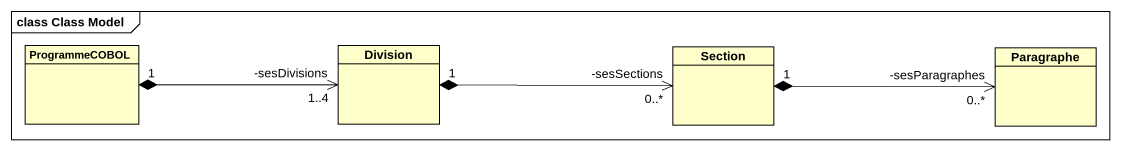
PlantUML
@startuml
mainframe class Class Model
hide circle
hide empty members
class ProgrammeCOBOL
class Division
class Section
class Paragraphe
Division "-sesDivisions\n1..4" <-left-* "1" ProgrammeCOBOL
Section "-sesSections\n0..*" <-left-* "1" Division
Paragraphe "-sesParagraphes\n0..*" <-left-* "1" Section
@enduml
